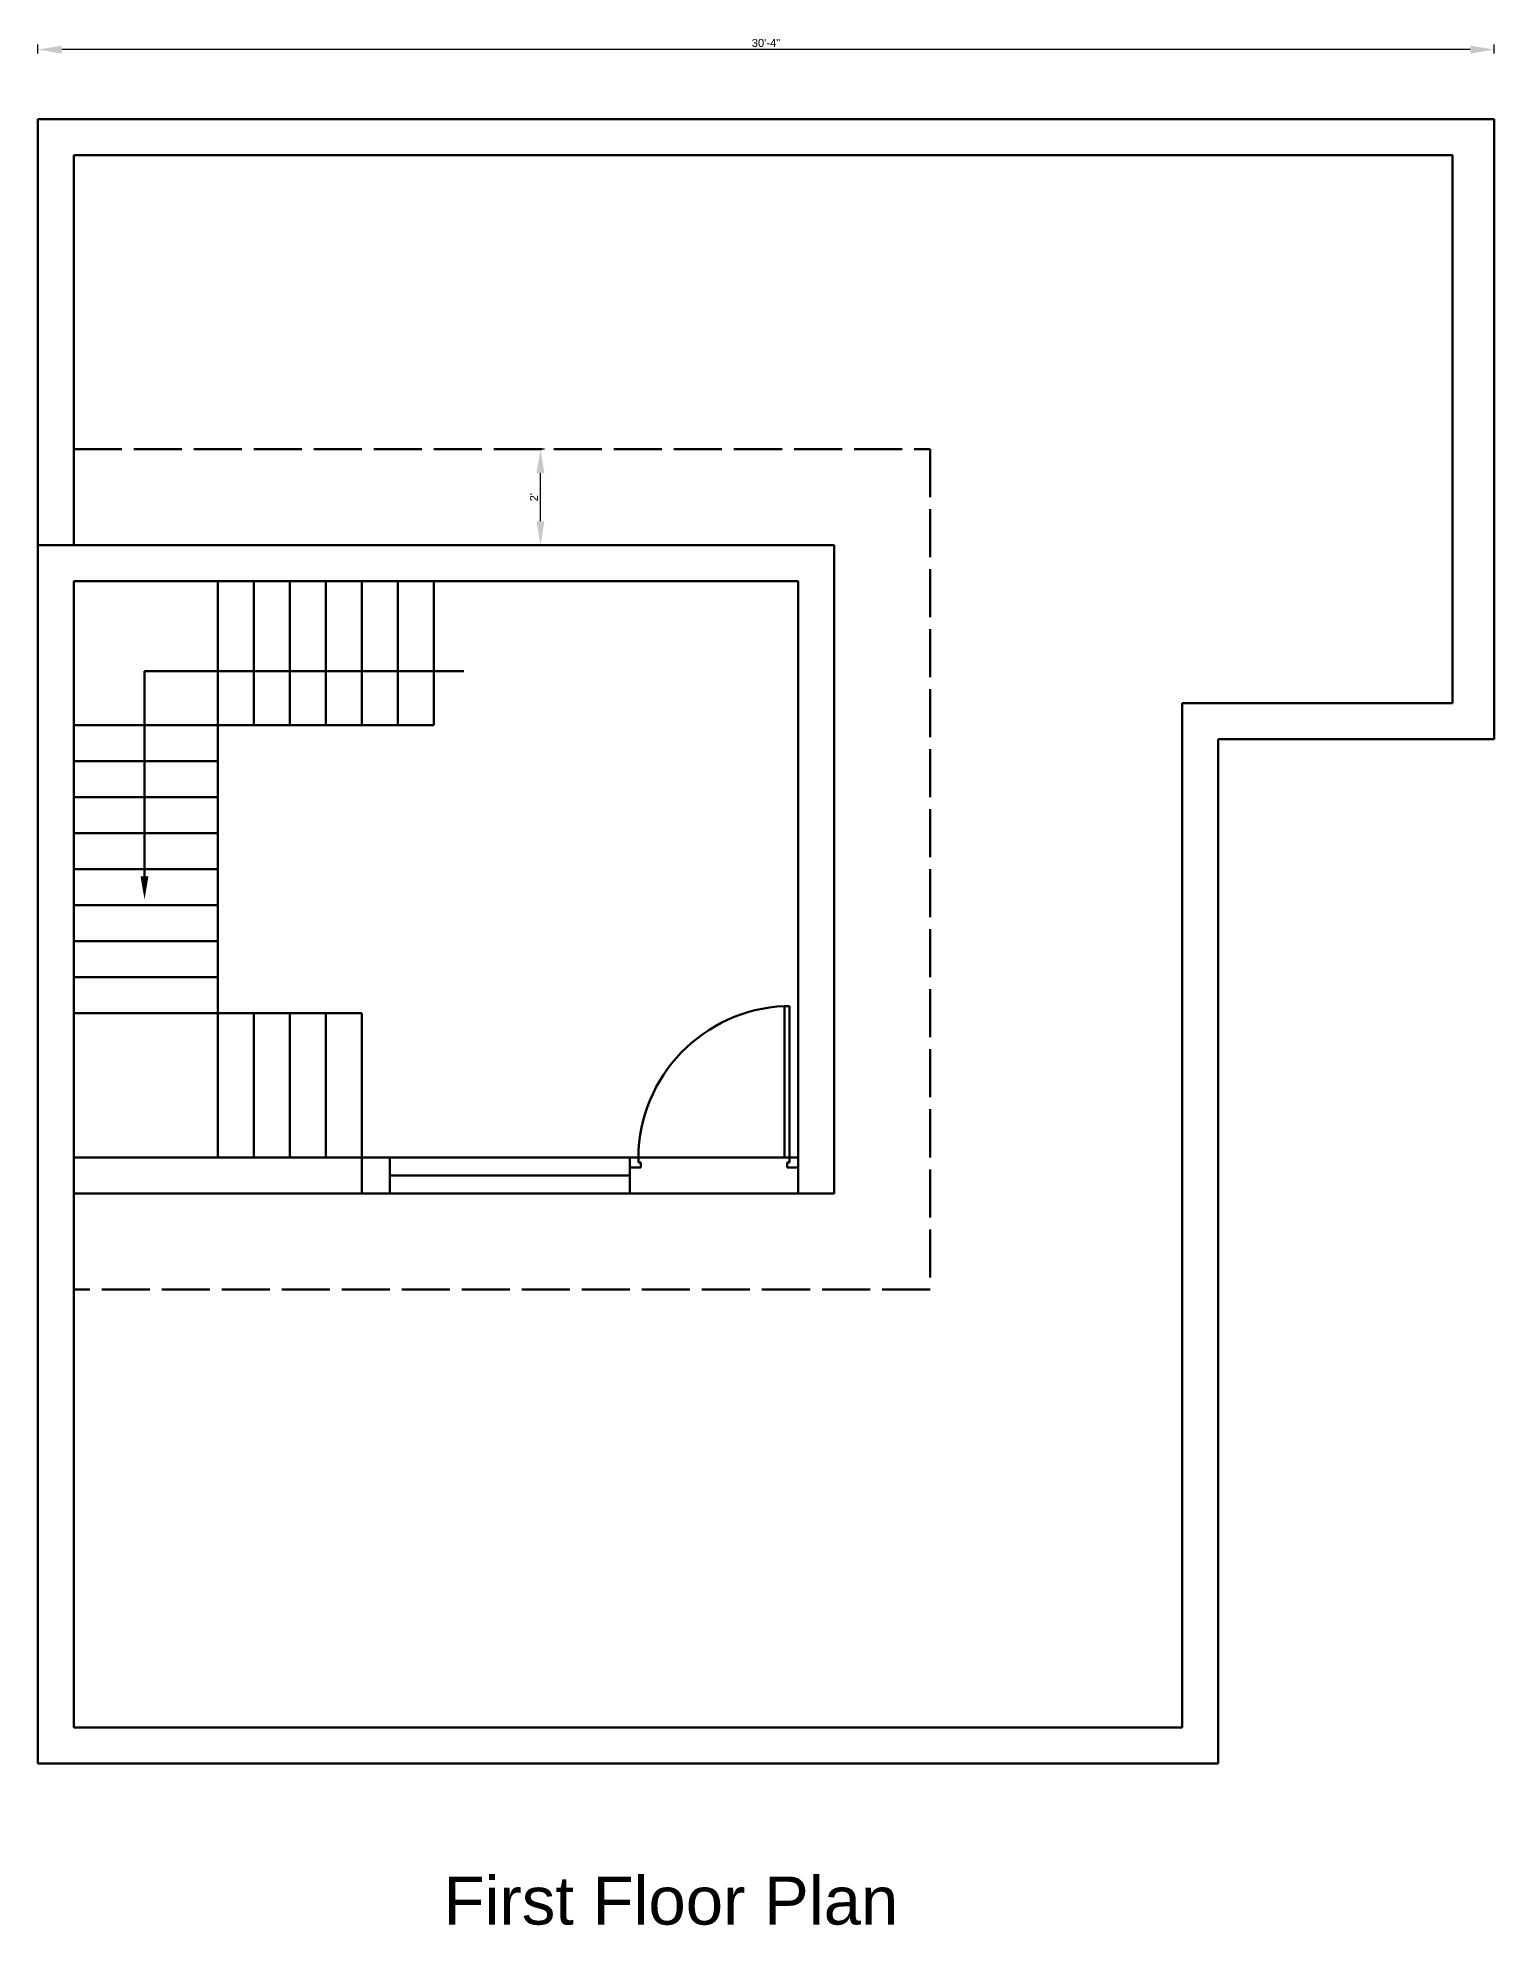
# Model space of a CAD drawing. Header units: inches. Extents: x 934 to 13503, y 40 to 6452.
# Drawn here: x 3455.3 to 3819.3, y 4297.4 to 4769.2 of the extents above; entities that cross this region are included whole.
import ezdxf

# ---------------------------------------------------------------- set-up
doc = ezdxf.new("R2010")
doc.units = ezdxf.units.IN
doc.linetypes.add('ACAD_ISO02W100', pattern=[15, 12, -3])
for name, color, linetype in [('door', 130, 'Continuous'), ('staircase', 190, 'Continuous'), ('WINDOW', 2, 'Continuous')]:
    doc.layers.add(name, color=color, linetype=linetype)
doc.styles.add('Annotative', font='arial.ttf')
doc.styles.get("Standard").update_dxf_attribs({"font": 'arial.ttf'})
doc.dimstyles.new('feet inch', dxfattribs={"dimtxt": 2, "dimasz": 6, "dimexe": 1.25, "dimexo": 0.275, "dimtad": 1, "dimdec": 0, "dimdsep": 46, "dimlunit": 4, "dimtxsty": 'Standard', "dimcen": 2.5, "dimclrd": 2, "dimadec": 0, "dimazin": 0, "dimtfac": 1, "dimtdec": 0, "dimtmove": 0, "dimatfit": 3, "dimldrblk": 'ARCHTICK', "dimfxl": 1, "dimfxlon": 1, "dimarcsym": 0})

# ---------------------------------------------------------------- blocks, each defined once
blk = doc.blocks.new('DR_D01')
at = {"lineweight": 80}
for p, q in [((-0.45, 0.93), (-0.42, 0.93)), ((-0.45, 0.03), (-0.45, 0.93)), ((-0.42, 0.03), (-0.42, 0.93)), ((-0.5, 0.03), (-0.42, 0.03)), ((-0.5, 0.03), (-0.5, -0.03)), ((-0.45, 0.03), (-0.45, 0)), ((-0.45, 0), (-0.435, 0)), ((-0.435, 0), (-0.435, -0.03)), ((0.435, 0), (0.435, -0.03)), ((0.45, 0), (0.435, 0)), ((0.45, 0.03), (0.45, 0)), ((0.5, 0.03), (0.45, 0.03)), ((0.5, -0.03), (0.5, 0.03)), ((-0.435, -0.03), (-0.5, -0.03)), ((0.435, -0.03), (0.5, -0.03))]:
    blk.add_line(p, q, dxfattribs=at)
blk.add_arc((-0.46, 0.021), 0.91, 0.5915, 87.4664, dxfattribs=at)
blk = doc.blocks.new('*D353')
at = {"color": 0, "lineweight": -2, "transparency": 16777216}
for p, q in [((3581.91, 4666.37), (3579.66, 4666.37)), ((3581.91, 4642.37), (3579.66, 4642.37))]:
    blk.add_line(p, q, dxfattribs=at)
at = {"color": 2, "lineweight": -2, "transparency": 16777216}
blk.add_line((3580.91, 4648.37), (3580.91, 4660.37), dxfattribs=at)
at = {"color": 2, "lineweight": 80, "transparency": 16777216}
for points in [[(3579.91, 4660.37), (3581.91, 4660.37), (3580.91, 4666.37)], [(3579.91, 4648.37), (3581.91, 4648.37), (3580.91, 4642.37)]]:
    blk.add_solid(points, dxfattribs=at)
at = {"layer": 'Defpoints', "color": 0, "lineweight": 80, "transparency": 16777216}
for p in [(3580.91, 4666.37), (3654.28, 4666.37), (3654.28, 4642.37)]:
    blk.add_point(p, dxfattribs=at)
at = {"color": 0, "lineweight": 80, "transparency": 16777216, "insert": (3579.29, 4654.37), "char_height": 2, "attachment_point": 5, "rotation": 90}
blk.add_mtext("2'", dxfattribs=at)
blk = doc.blocks.new('_ArchTick')
at = {"color": 0, "linetype": 'ByBlock', "lineweight": 80, "const_width": 0.15}
blk.add_lwpolyline([(-0.5, -0.5), (0.5, 0.5)], dxfattribs=at)
blk = doc.blocks.new('*D354')
at = {"color": 0, "lineweight": -2, "transparency": 16777216}
for p, q in [((3455.28, 4765.24), (3455.28, 4767.49)), ((3819.28, 4765.24), (3819.28, 4767.49))]:
    blk.add_line(p, q, dxfattribs=at)
at = {"color": 2, "lineweight": -2, "transparency": 16777216}
blk.add_line((3813.28, 4766.24), (3461.28, 4766.24), dxfattribs=at)
at = {"color": 2, "lineweight": 80, "transparency": 16777216}
for points in [[(3461.28, 4767.24), (3461.28, 4765.24), (3455.28, 4766.24)], [(3813.28, 4767.24), (3813.28, 4765.24), (3819.28, 4766.24)]]:
    blk.add_solid(points, dxfattribs=at)
at = {"layer": 'Defpoints', "color": 0, "lineweight": 80, "transparency": 16777216}
for p in [(3455.28, 4766.24), (3455.28, 4748.87), (3819.28, 4748.87)]:
    blk.add_point(p, dxfattribs=at)
at = {"color": 0, "lineweight": 80, "transparency": 16777216, "insert": (3637.28, 4767.88), "char_height": 2, "attachment_point": 5}
blk.add_mtext('30\'-4"', dxfattribs=at)

msp = doc.modelspace()

# ---------------------------------------------------------------- linework, layer by layer
at = {"lineweight": 80}
for p, q in [((3819.277, 4748.873), (3455.277, 4748.873)), ((3455.277, 4748.873), (3455.277, 4337.873)), ((3819.277, 4593.873), (3819.277, 4748.873)), ((3464.277, 4739.873), (3464.277, 4642.373)), ((3808.876, 4739.873), (3464.277, 4739.873)), ((3808.876, 4602.873), (3808.876, 4739.873)), ((3645.277, 4633.373), (3464.277, 4633.373)), ((3464.277, 4633.373), (3464.277, 4346.873)), ((3741.277, 4602.873), (3741.277, 4346.873)), ((3741.277, 4602.873), (3808.876, 4602.873)), ((3750.277, 4593.873), (3819.277, 4593.873)), ((3750.277, 4593.873), (3750.277, 4337.873))]:
    msp.add_line(p, q, dxfattribs=at)
at = {"color": 0, "lineweight": 80}
for p, q in [((3645.277, 4633.373), (3645.277, 4480.373)), ((3543.001, 4610.906), (3561.789, 4610.906)), ((3536.277, 4489.373), (3645.277, 4489.373)), ((3543.277, 4489.373), (3543.277, 4480.373)), ((3603.277, 4489.373), (3603.277, 4480.373)), ((3543.277, 4484.873), (3603.277, 4484.873)), ((3464.277, 4346.873), (3741.277, 4346.873)), ((3455.277, 4337.873), (3750.277, 4337.873))]:
    msp.add_line(p, q, dxfattribs=at)
at = {"color": 0, "linetype": 'ACAD_ISO02W100', "lineweight": 80}
msp.add_lwpolyline([(3464.277, 4666.373), (3678.277, 4666.373), (3678.277, 4456.373), (3464.277, 4456.373)], dxfattribs=at)
at = {"color": 0, "lineweight": 80}
msp.add_lwpolyline([(3455.277, 4642.373), (3654.277, 4642.373), (3654.277, 4480.373), (3464.277, 4480.373)], dxfattribs=at)
at = {"layer": 'staircase', "lineweight": 80}
for p, q in [((3500.277, 4633.373), (3500.277, 4489.373)), ((3509.277, 4633.373), (3509.277, 4597.373)), ((3518.277, 4633.373), (3518.277, 4597.373)), ((3527.277, 4633.373), (3527.277, 4597.373)), ((3536.277, 4633.373), (3536.277, 4597.373)), ((3545.277, 4633.373), (3545.277, 4597.373)), ((3554.277, 4633.373), (3554.277, 4597.373)), ((3554.277, 4597.373), (3464.277, 4597.373)), ((3500.277, 4588.373), (3464.277, 4588.373)), ((3500.277, 4579.373), (3464.277, 4579.373)), ((3500.277, 4570.373), (3464.277, 4570.373)), ((3500.277, 4561.373), (3464.277, 4561.373)), ((3500.277, 4552.373), (3464.277, 4552.373)), ((3500.277, 4543.373), (3464.277, 4543.373)), ((3500.277, 4534.373), (3464.277, 4534.373)), ((3536.277, 4525.373), (3464.277, 4525.373)), ((3509.277, 4525.373), (3509.277, 4489.373)), ((3518.277, 4525.373), (3518.277, 4489.373)), ((3527.277, 4525.373), (3527.277, 4489.373)), ((3536.277, 4525.373), (3536.277, 4480.373))]:
    msp.add_line(p, q, dxfattribs=at)
at = {"layer": 'staircase', "color": 7, "lineweight": 80, "true_color": 0xffffff}
msp.add_line((3536.277, 4489.373), (3464.277, 4489.373), dxfattribs=at)
at = {"layer": 'WINDOW', "color": 0, "lineweight": 80}
for p, q in [((3481.955, 4559.637), (3481.955, 4610.906)), ((3481.955, 4610.906), (3543.001, 4610.906))]:
    msp.add_line(p, q, dxfattribs=at)
msp.add_lwpolyline([(3481.955, 4553.851, 0, 2, 0), (3481.955, 4559.637, 2, 2, 0)], format="xyseb", dxfattribs=at)

# ---------------------------------------------------------------- block references
at = {"layer": 'door', "lineweight": 80, "xscale": -41.99999999999989, "yscale": 41.99999999999989, "zscale": 41.99999999999989}
msp.add_blockref('DR_D01', (3624.277, 4488.113), dxfattribs=at)

# ---------------------------------------------------------------- texts
at = {"layer": 'WINDOW', "color": 0, "lineweight": 80, "insert": (3530.505, 4309.619), "char_height": 12, "width": 166.01804, "attachment_point": 1, "style": 'Annotative'}
msp.add_mtext('\\pxqc;First Floor Plan', dxfattribs=at)

# ---------------------------------------------------------------- dimensions: what is measured, and where the dimension line sits
at = {"color": 0, "lineweight": 80}
dim = msp.add_linear_dim(base=(3455.277, 4766.236), p1=(3819.277, 4748.873), p2=(3455.277, 4748.873), dimstyle='feet inch', dxfattribs=at)
dim.commit()
dim.dimension.update_dxf_attribs({"geometry": '*D354', "text_midpoint": (3637.277, 4767.883)})
dim = msp.add_linear_dim(base=(3580.914, 4666.373), p1=(3654.277, 4642.373), p2=(3654.277, 4666.373), angle=90, dimstyle='feet inch', dxfattribs=at)
dim.commit()
dim.dimension.update_dxf_attribs({"geometry": '*D353', "text_midpoint": (3579.285, 4654.373)})

doc.saveas('drawing.dxf')
